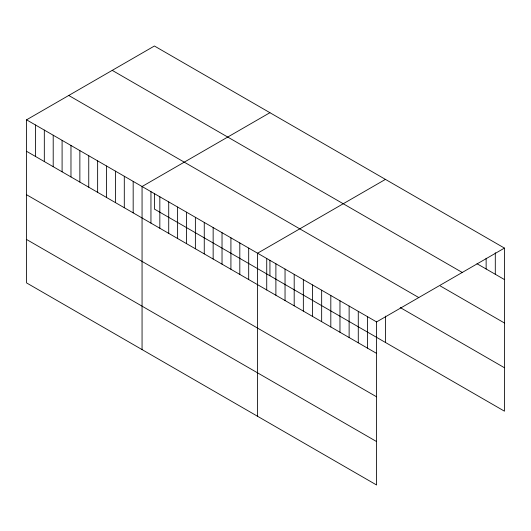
<?xml version="1.0" encoding="UTF-8"?>
<svg xmlns="http://www.w3.org/2000/svg" width="531" height="531" viewBox="0 0 531 531"><rect width="100%" height="100%" fill="white"/><g stroke="black" fill="none" stroke-linecap="round" stroke-linejoin="round"><path stroke-width="0.8" d="M26.55 119.827L376.585 321.919L376.585 484.995L26.55 282.904L26.55 119.827L154.415 46.005L504.45 248.096L504.45 411.173L154.415 209.081L154.415 193.569M269.927 112.698L142.062 186.52L142.062 349.59M385.44 179.385L257.575 253.207L257.575 416.284M376.585 321.919L504.45 248.096M476.984 263.708L504.45 279.565M112.22 70.364L462.255 272.463M440.365 285.997L504.45 322.994M68.745 95.467L418.78 297.559M400.228 307.568L504.45 367.744M26.55 151.295L376.585 353.387M26.55 194.724L376.585 396.816M26.55 239.474L376.585 441.566M495.297 252.749L495.297 274.281M486.137 258.232L486.137 268.998M385.44 316.091L385.44 342.462M367.432 316.635L367.432 348.104M358.279 311.345L358.279 342.82M349.126 306.062L349.126 337.53M339.966 300.778L339.966 332.247M330.813 295.495L330.813 326.963M321.66 290.205L321.66 321.673M312.507 284.921L312.507 316.39M303.347 279.638L303.347 311.106M294.194 274.348L294.194 305.816M285.041 269.064L285.041 300.533M275.888 263.781L275.888 295.249M269.927 260.263L269.927 275.768M266.728 258.491L266.728 289.959M248.687 248.077L248.687 279.545M239.806 242.946L239.806 274.414M230.919 237.815L230.919 269.283M222.031 232.691L222.031 264.159M213.15 227.56L213.15 259.028M204.262 222.429L204.262 253.898M195.375 217.298L195.375 248.767M186.487 212.168L186.487 243.636M177.606 207.037L177.606 238.505M168.719 201.906L168.719 233.375M159.831 196.775L159.831 228.244M150.95 191.645L150.95 223.113M133.175 181.39L133.175 212.858M124.294 176.259L124.294 207.727M115.406 171.128L115.406 202.596M106.519 165.997L106.519 197.466M97.638 160.866L97.638 192.335M88.75 155.736L88.75 187.204M79.862 150.605L79.862 182.073M70.975 145.474L70.975 176.942M62.094 140.35L62.094 171.818M53.206 135.219L53.206 166.688M44.319 130.088L44.319 161.557M35.438 124.958L35.438 156.426"/></g></svg>
